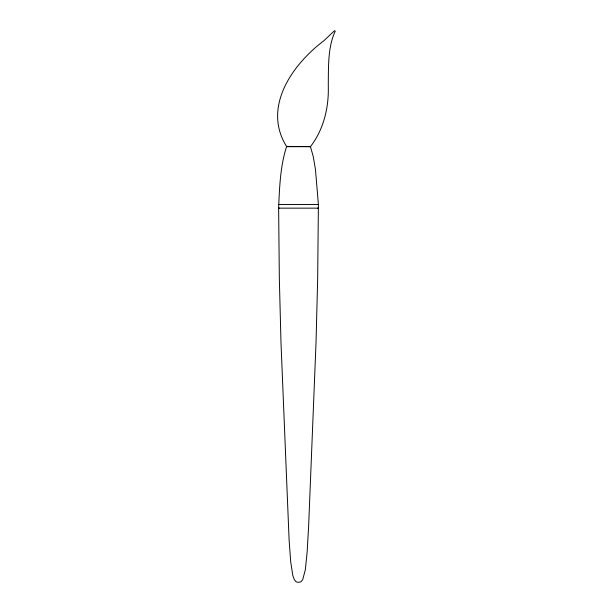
<?xml version="1.0" encoding="UTF-8"?>
<svg xmlns="http://www.w3.org/2000/svg" width="613" height="613" viewBox="0 0 613 613"><rect width="100%" height="100%" fill="white"/><g stroke="black" fill="none" stroke-linecap="round" stroke-linejoin="round"><path stroke-width="0.92" d="M286.539 146.683C280.225 166.468 279.513 187.555 278.624 208.144L279.336 278.471L280.992 342.713L289.106 539.999L290.692 561.746L292.822 575.569L294.294 579.622L296.148 581.86L298.508 582.35L300.86 581.86L302.722 579.622L305.358 569.63L307.151 551.876L308.638 526.084L316.017 342.713L317.68 278.471L318.392 204.497L315.427 169.18L313.197 156.33L310.469 146.683L286.646 146.683M286.547 146.4L310.477 146.614C323.764 129.343 328.943 107.428 328.284 85.935L328.361 73.69C328.622 59.338 329.066 44.381 335.257 31.148L334.552 30.658L324.07 40.588C292.547 64.242 262.012 107.129 286.547 146.4L286.654 146.4M279.298 204.489L278.624 204.497L318.392 204.497L317.71 204.504M279.298 208.136L278.624 208.144L318.392 208.144L317.71 208.152"/></g></svg>
